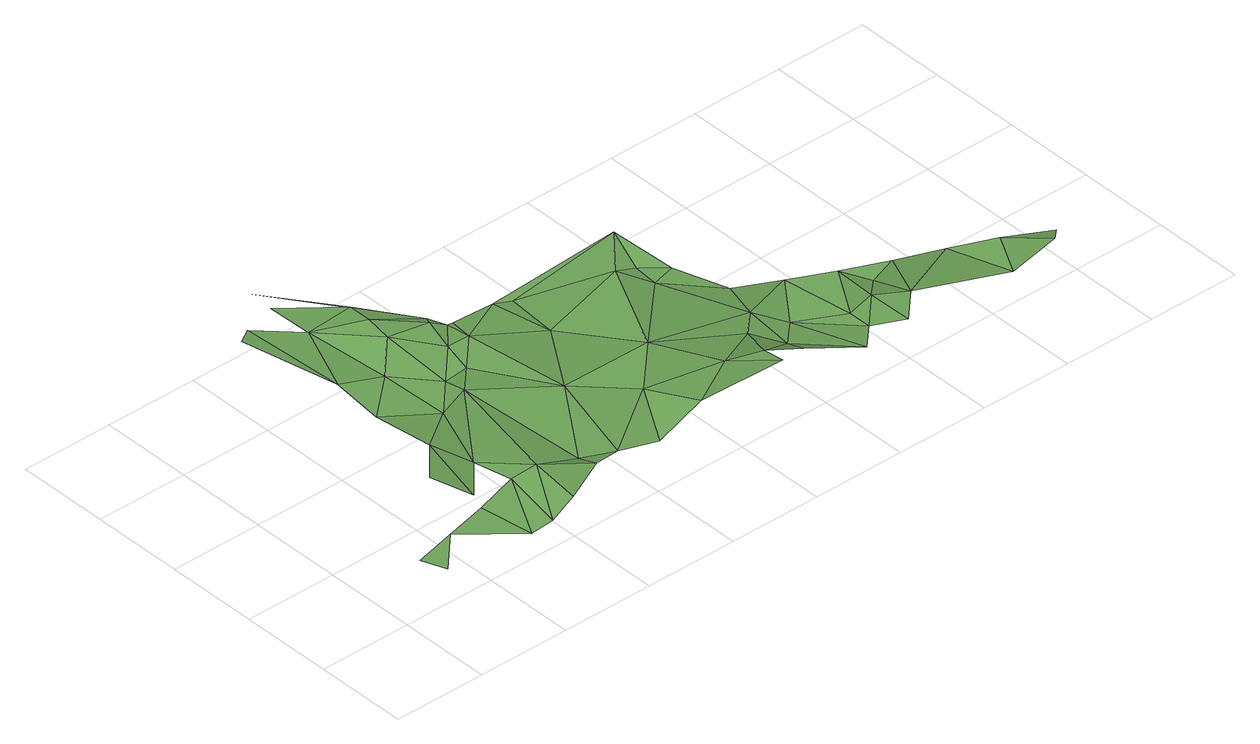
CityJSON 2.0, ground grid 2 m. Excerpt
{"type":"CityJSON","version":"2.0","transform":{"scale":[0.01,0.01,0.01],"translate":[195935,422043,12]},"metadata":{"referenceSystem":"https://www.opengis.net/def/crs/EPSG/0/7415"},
"CityObjects":{
"plantcover1":{"type":"PlantCover","attributes":{"3df_class":"Forest","bgt_fysiekvoorkomen":"groenvoorziening","bgt_status":"bestaand","identificatienamespace":"NL.IMGeo","begroeidterreindeeloptalud":"true","plus_fysiekvoorkomen":"gras- en kruidachtigen","relatievehoogteligging":0,"aantal_punten":0},"geometry":[{"type":"MultiSurface","lod":"1","boundaries":[[[0,1,2]],[[3,4,1]],[[5,4,3]],[[6,5,3]],[[7,8,9]],[[7,9,10]],[[5,6,11]],[[12,13,14]],[[15,11,6]],[[8,5,11]],[[16,12,17]],[[13,12,18]],[[8,19,9]],[[17,9,19]],[[11,15,20]],[[12,16,18]],[[11,21,8]],[[16,17,19]],[[8,21,19]],[[20,22,11]],[[23,18,16]],[[21,11,22]],[[24,16,19]],[[25,18,26]],[[27,18,23]],[[24,23,16]],[[28,22,20]],[[18,27,26]],[[24,19,21]],[[24,21,29]],[[30,23,24]],[[22,31,21]],[[27,23,32]],[[22,28,31]],[[33,26,34]],[[26,27,34]],[[30,24,29]],[[32,23,30]],[[29,21,31]],[[27,32,34]],[[30,29,35]],[[32,30,36]],[[37,28,38]],[[29,31,35]],[[28,37,31]],[[30,35,36]],[[34,32,36]],[[36,35,39]],[[37,38,40]],[[41,35,31]],[[35,42,39]],[[37,43,31]],[[35,41,42]],[[43,41,31]],[[37,40,44]],[[45,42,41]],[[37,44,43]],[[44,40,46]],[[44,46,47]],[[45,41,48]],[[48,41,43]],[[43,44,49]],[[50,42,45]],[[44,47,49]],[[51,52,47]],[[43,49,53]],[[49,47,52]],[[43,54,48]],[[50,45,48]],[[43,53,54]],[[52,51,55]],[[53,49,52]],[[53,52,56]],[[57,48,54]],[[56,52,55]],[[50,48,57]],[[54,53,58]],[[54,59,57]],[[58,59,54]],[[50,57,59]],[[56,55,60]],[[53,56,61]],[[58,53,61]],[[56,60,62]],[[61,56,62]],[[60,63,62]],[[60,64,63]],[[62,65,61]],[[66,63,64]],[[62,63,65]],[[67,63,66]],[[63,67,65]],[[68,67,66]],[[68,65,67]],[[69,68,66]],[[69,66,70]],[[70,71,69]],[[72,71,70]],[[73,71,72]]]}]}
},
"vertices":[
[123,28,130],[177,82,150],[81,55,155],[323,28,110],[274,108,147],[370,135,149],[373,28,114],[347,211,82],[347,211,154],[323,302,155],[323,302,82],[423,128,159],[272,491,210],[223,678,250],[218,688,222],[423,28,143],[373,478,185],[293,411,171],[323,628,224],[423,378,133],[523,78,140],[473,378,161],[523,128,123],[423,528,220],[473,428,152],[323,728,222],[423,628,231],[423,578,231],[573,78,142],[523,428,157],[523,478,177],[623,278,151],[523,528,203],[323,778,225],[538,553,191],[573,478,176],[564,525,179],[723,178,150],[673,78,115],[578,526,176],[773,78,156],[723,428,142],[680,533,164],[823,278,149],[873,128,167],[723,528,152],[923,28,200],[923,78,193],[923,478,147],[973,178,151],[986,553,161],[973,28,200],[1023,128,131],[1023,228,145],[973,428,124],[1123,28,130],[1073,178,125],[973,478,129],[1060,325,126],[1023,439,127],[1173,78,124],[1153,283,122],[1173,128,124],[1223,128,140],[1223,28,142],[1245,242,120],[1273,78,152],[1273,178,120],[1338,201,120],[1430,159,124],[1473,28,125],[1522,118,126],[1573,28,148],[1606,62,132]
]}
